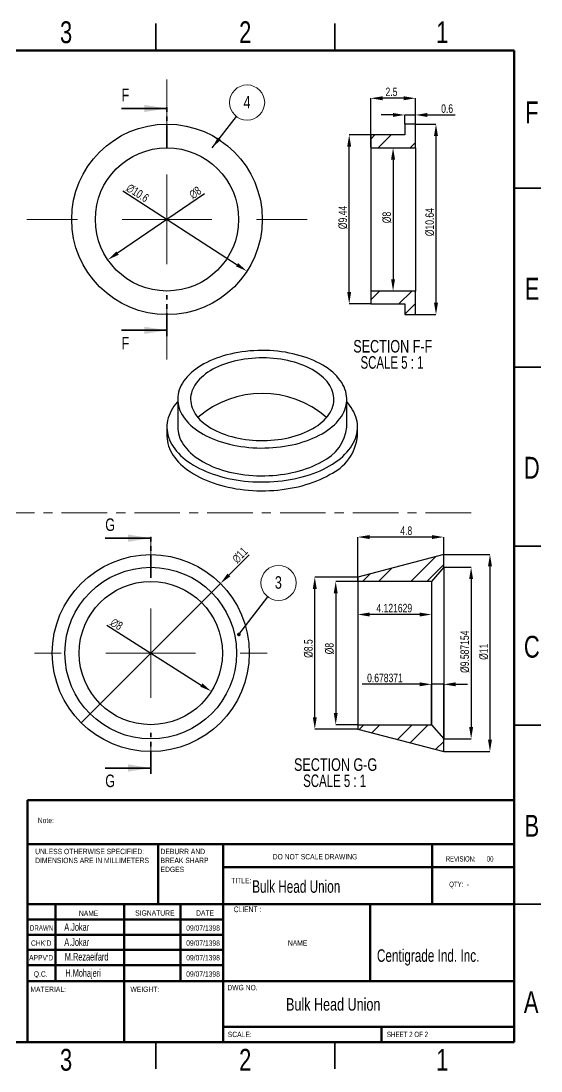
# Model space of a CAD drawing. Header units: millimetres. Extents: x 1113 to 2235, y 538 to 831.
# Drawn here: x 1382.7 to 1527.9, y 538 to 831.3 of the extents above; entities that cross this region are included whole.
import ezdxf

# ---------------------------------------------------------------- set-up
doc = ezdxf.new("R2010")
doc.units = ezdxf.units.MM
doc.linetypes.add('CENTERX2', pattern=[20.32, 12.7, -2.54, 2.54, -2.54])
doc.linetypes.add('PHANTOM', pattern=[12.7, 6.35, -1.27, 1.27, -1.27, 1.27, -1.27])
doc.styles.add('SLDTEXTSTYLE0', font='TXT', dxfattribs={"width": 0.75})
doc.styles.add('SLDTEXTSTYLE1', font='TXT', dxfattribs={"width": 0.686449})
doc.styles.add('SLDTEXTSTYLE2', font='TXT', dxfattribs={"width": 0.652778})
doc.styles.add('SLDTEXTSTYLE3', font='TXT', dxfattribs={"width": 0.6875})
doc.styles.add('SLDTEXTSTYLE4', font='TXT', dxfattribs={"width": 0.7})
doc.styles.add('SLDTEXTSTYLE5', font='TXT', dxfattribs={"width": 0.678571})
doc.styles.add('SLDTEXTSTYLE6', font='TXT', dxfattribs={"width": 0.681818})
doc.styles.get("Standard").update_dxf_attribs({"font": 'arial.ttf'})
doc.dimstyles.new('SLDDIMSTYLE1', dxfattribs={"dimtxt": 0.18, "dimasz": 1.016, "dimexe": 0, "dimexo": 0.0625, "dimgap": 0, "dimtad": 0, "dimtih": 1, "dimtoh": 1, "dimdec": 0, "dimrnd": 1e-09, "dimzin": 0, "dimdsep": 46, "dimtxsty": 'Standard', "dimblk1": 'DOT', "dimblk2": 'DOT', "dimsah": 1, "dimcen": 0.09, "dimadec": 0, "dimazin": 0, "dimtfac": 1.016, "dimtdec": 0, "dimtofl": 0, "dimtmove": 0, "dimatfit": 3, "dimldrblk": 'DOT', "dimfxl": 1, "dimfrac": 2, "dimtolj": 1, "dimtzin": 0, "dimarcsym": 0})
doc.dimstyles.new('SLDDIMSTYLE10', dxfattribs={"dimtxt": 2.38125, "dimasz": 3.302, "dimexe": 0, "dimexo": 0.0625, "dimgap": 0.595312, "dimtad": 1, "dimdec": 1, "dimlfac": 0.2, "dimrnd": 1e-09, "dimzin": 12, "dimdsep": 46, "dimtxsty": 'SLDTEXTSTYLE0', "dimblk1": 'NONE', "dimsah": 1, "dimcen": 0, "dimadec": 0, "dimazin": 3, "dimtfac": 1, "dimtdec": 1, "dimtmove": 0, "dimatfit": 3, "dimldrblk": 'NONE', "dimfxl": 1, "dimfrac": 2, "dimtolj": 1, "dimtzin": 12, "dimarcsym": 0})
doc.dimstyles.new('SLDDIMSTYLE2', dxfattribs={"dimtxt": 0.18, "dimasz": 3.302, "dimexe": 0, "dimexo": 0.0625, "dimgap": 0, "dimtad": 0, "dimtih": 1, "dimtoh": 1, "dimdec": 0, "dimrnd": 1e-09, "dimzin": 0, "dimdsep": 46, "dimtxsty": 'Standard', "dimsah": 1, "dimcen": 0.09, "dimadec": 0, "dimazin": 0, "dimtfac": 3.302, "dimtdec": 0, "dimtofl": 0, "dimtmove": 0, "dimatfit": 3, "dimfxl": 1, "dimfrac": 2, "dimtolj": 1, "dimtzin": 0, "dimarcsym": 0})
doc.dimstyles.new('SLDDIMSTYLE6', dxfattribs={"dimtxt": 2.38125, "dimasz": 3.302, "dimexe": 0, "dimexo": 0.0625, "dimgap": 0.595312, "dimtad": 1, "dimdec": 1, "dimlfac": 0.2, "dimrnd": 1e-09, "dimzin": 12, "dimdsep": 46, "dimtxsty": 'SLDTEXTSTYLE0', "dimsah": 1, "dimcen": 0, "dimadec": 0, "dimazin": 3, "dimtfac": 1, "dimtdec": 1, "dimtmove": 0, "dimatfit": 3, "dimfxl": 1, "dimfrac": 2, "dimtolj": 1, "dimtzin": 12, "dimarcsym": 0})
doc.dimstyles.new('SLDDIMSTYLE7', dxfattribs={"dimtxt": 2.38125, "dimasz": 3.302, "dimexe": 0, "dimexo": 0.0625, "dimgap": 0.595312, "dimtad": 1, "dimdec": 6, "dimlfac": 0.2, "dimrnd": 1e-09, "dimzin": 12, "dimdsep": 46, "dimtxsty": 'SLDTEXTSTYLE0', "dimsah": 1, "dimcen": 0.09, "dimadec": 0, "dimazin": 3, "dimtfac": 1, "dimtdec": 1, "dimtofl": 0, "dimtmove": 0, "dimatfit": 3, "dimfxl": 1, "dimfrac": 2, "dimtolj": 1, "dimtzin": 12, "dimarcsym": 0})
doc.dimstyles.new('SLDDIMSTYLE8', dxfattribs={"dimtxt": 2.38125, "dimasz": 3.302, "dimexe": 0, "dimexo": 0.0625, "dimgap": 0.595312, "dimtad": 1, "dimdec": 6, "dimlfac": 0.2, "dimrnd": 1e-09, "dimzin": 12, "dimdsep": 46, "dimtxsty": 'SLDTEXTSTYLE0', "dimsah": 1, "dimcen": 0.09, "dimadec": 0, "dimazin": 3, "dimtfac": 1, "dimtdec": 1, "dimtmove": 0, "dimatfit": 0, "dimfxl": 1, "dimfrac": 2, "dimtolj": 1, "dimtzin": 12, "dimarcsym": 0})
doc.dimstyles.new('SLDDIMSTYLE9', dxfattribs={"dimtxt": 2.38125, "dimasz": 3.302, "dimexe": 0, "dimexo": 0.0625, "dimgap": 0.595312, "dimtad": 1, "dimdec": 6, "dimlfac": 0.2, "dimrnd": 1e-09, "dimdsep": 46, "dimtxsty": 'SLDTEXTSTYLE0', "dimsah": 1, "dimcen": 0.09, "dimadec": 0, "dimazin": 2, "dimtfac": 1, "dimtdec": 1, "dimtmove": 0, "dimatfit": 0, "dimfxl": 1, "dimfrac": 2, "dimtolj": 1, "dimtzin": 12, "dimarcsym": 0})
pattern_1 = [(45, (1110.37, 536.097), (-6.7352, 6.7352), []), (45, (1114.861, 536.097), (-6.7352, 6.7352), [])]

# ---------------------------------------------------------------- blocks, each defined once
blk = doc.blocks.new('SW_NOTE_13')
at = {"color": 0, "linetype": 'Continuous', "lineweight": 0, "char_height": 1.5, "attachment_point": 1, "style": 'SLDTEXTSTYLE0'}
for s, insert in [('UNLESS OTHERWISE SPECIFIED:', (0, 1.93)), ('DIMENSIONS ARE IN MILLIMETERS', (0, -0.57))]:
    blk.add_mtext(s, dxfattribs=dict(at, insert=insert))
blk = doc.blocks.new('SW_NOTE_14')
at = {"color": 0, "linetype": 'Continuous', "lineweight": 0, "char_height": 1.5, "attachment_point": 1, "style": 'SLDTEXTSTYLE0'}
for s, insert in [('DEBURR AND', (0, 1.93)), ('BREAK SHARP', (0, -0.57)), ('EDGES', (0, -3.07))]:
    blk.add_mtext(s, dxfattribs=dict(at, insert=insert))
blk = doc.blocks.new('*D89')
at = {"color": 0, "linetype": 'Continuous', "lineweight": -2, "transparency": 16777216}
blk.add_line((1433.96, 783.05), (1409.69, 766.47), dxfattribs=at)
at = {"color": 0, "linetype": 'Continuous', "transparency": 16777216}
blk.add_solid([(1409.38, 766.92), (1410, 766.01), (1406.96, 764.61)], dxfattribs=at)
at = {"layer": 'Defpoints', "color": 0, "linetype": 'Continuous', "transparency": 16777216}
for p in [(1439.99, 787.17), (1406.96, 764.61)]:
    blk.add_point(p, dxfattribs=at)
at = {"color": 0, "linetype": 'Continuous', "lineweight": 18, "transparency": 16777216, "insert": (1429.33, 783.5), "char_height": 2.381, "attachment_point": 1, "rotation": 34.3419, "style": 'SLDTEXTSTYLE0'}
blk.add_mtext('\\A1;∅8', dxfattribs=at)
blk = doc.blocks.new('*D90')
at = {"color": 0, "linetype": 'Continuous', "lineweight": -2, "transparency": 16777216}
blk.add_line((1411.11, 783.9), (1443.03, 763.22), dxfattribs=at)
at = {"color": 0, "linetype": 'Continuous', "transparency": 16777216}
blk.add_solid([(1443.32, 763.68), (1442.73, 762.76), (1445.8, 761.42)], dxfattribs=at)
at = {"layer": 'Defpoints', "color": 0, "linetype": 'Continuous', "transparency": 16777216}
for p in [(1401.15, 790.35), (1445.8, 761.42)]:
    blk.add_point(p, dxfattribs=at)
at = {"color": 0, "linetype": 'Continuous', "lineweight": 18, "transparency": 16777216, "insert": (1413.23, 786.08), "char_height": 2.381, "attachment_point": 1, "rotation": 327.0557, "style": 'SLDTEXTSTYLE0'}
blk.add_mtext('\\A1;∅10.6', dxfattribs=at)
blk = doc.blocks.new('SW_NOTE_19')
at = {"color": 0, "linetype": 'Continuous', "lineweight": 0}
blk.add_circle((2.99, 3.88), 4.9, dxfattribs=at)
at = {"color": 0, "linetype": 'Continuous', "lineweight": 0, "insert": (2.96, 5.73), "char_height": 3.5, "attachment_point": 2, "style": 'SLDTEXTSTYLE0'}
blk.add_mtext('4', dxfattribs=at)
blk = doc.blocks.new('SW_CENTERMARKSYMBOL_2')
at = {"color": 0, "linetype": 'Continuous', "lineweight": 0}
for p, q in [((0, 25), (0, 39.1)), ((0, 0), (0, 12.5)), ((-25, 0), (-39.1, 0)), ((0, 0), (-12.5, 0)), ((0, 0), (0, -12.5)), ((0, 0), (12.5, 0)), ((25, 0), (39.1, 0)), ((0, -25), (0, -39.1))]:
    blk.add_line(p, q, dxfattribs=at)
blk = doc.blocks.new('*D91')
at = {"color": 0, "linetype": 'Continuous', "lineweight": -2, "transparency": 16777216}
for p, q in [((1480.4, 795.89), (1486.58, 795.89)), ((1486.58, 792.59), (1486.58, 759.19)), ((1480.4, 755.89), (1486.58, 755.89))]:
    blk.add_line(p, q, dxfattribs=at)
at = {"color": 0, "linetype": 'Continuous', "transparency": 16777216}
for points in [[(1486.03, 792.59), (1487.13, 792.59), (1486.58, 795.89)], [(1486.03, 759.19), (1487.13, 759.19), (1486.58, 755.89)]]:
    blk.add_solid(points, dxfattribs=at)
at = {"layer": 'Defpoints', "color": 0, "linetype": 'Continuous', "transparency": 16777216}
for p in [(1480.33, 795.89), (1480.33, 755.89), (1486.58, 755.89)]:
    blk.add_point(p, dxfattribs=at)
at = {"color": 0, "linetype": 'Continuous', "lineweight": 18, "transparency": 16777216, "insert": (1483.61, 776.42), "char_height": 2.381, "attachment_point": 2, "rotation": 90, "style": 'SLDTEXTSTYLE0'}
blk.add_mtext('\\A1;%%c8', dxfattribs=at)
blk = doc.blocks.new('*D92')
at = {"color": 0, "linetype": 'Continuous', "lineweight": -2, "transparency": 16777216}
for p, q in [((1480.27, 799.49), (1474.33, 799.49)), ((1474.33, 755.59), (1474.33, 796.19)), ((1480.27, 752.29), (1474.33, 752.29))]:
    blk.add_line(p, q, dxfattribs=at)
at = {"color": 0, "linetype": 'Continuous', "transparency": 16777216}
for points in [[(1473.78, 796.19), (1474.88, 796.19), (1474.33, 799.49)], [(1473.78, 755.59), (1474.88, 755.59), (1474.33, 752.29)]]:
    blk.add_solid(points, dxfattribs=at)
at = {"layer": 'Defpoints', "color": 0, "linetype": 'Continuous', "transparency": 16777216}
for p in [(1474.33, 799.49), (1480.33, 799.49), (1480.33, 752.29)]:
    blk.add_point(p, dxfattribs=at)
at = {"color": 0, "linetype": 'Continuous', "lineweight": 18, "transparency": 16777216, "insert": (1471.35, 776.42), "char_height": 2.3813, "attachment_point": 2, "rotation": 90, "style": 'SLDTEXTSTYLE0'}
blk.add_mtext('\\A1;%%c9.44', dxfattribs=at)
blk = doc.blocks.new('*D93')
at = {"color": 0, "linetype": 'Continuous', "lineweight": -2, "transparency": 16777216}
for p, q in [((1480.33, 795.95), (1480.33, 809.72)), ((1489.53, 809.72), (1483.64, 809.72)), ((1492.83, 795.95), (1492.83, 809.72))]:
    blk.add_line(p, q, dxfattribs=at)
at = {"color": 0, "linetype": 'Continuous', "transparency": 16777216}
for points in [[(1483.64, 810.27), (1483.64, 809.17), (1480.33, 809.72)], [(1489.53, 810.27), (1489.53, 809.17), (1492.83, 809.72)]]:
    blk.add_solid(points, dxfattribs=at)
at = {"layer": 'Defpoints', "color": 0, "linetype": 'Continuous', "transparency": 16777216}
for p in [(1480.33, 809.72), (1480.33, 795.89), (1492.83, 795.89)]:
    blk.add_point(p, dxfattribs=at)
at = {"color": 0, "linetype": 'Continuous', "lineweight": 18, "transparency": 16777216, "insert": (1486.13, 812.7), "char_height": 2.381, "attachment_point": 2, "style": 'SLDTEXTSTYLE0'}
blk.add_mtext('\\A1;2.5', dxfattribs=at)
blk = doc.blocks.new('*D94')
at = {"color": 0, "linetype": 'Continuous', "lineweight": -2, "transparency": 16777216}
for p, q in [((1486.53, 805.06), (1483.23, 805.06)), ((1489.83, 802.55), (1489.83, 805.06)), ((1489.83, 805.06), (1492.83, 805.06)), ((1492.83, 802.55), (1492.83, 805.06)), ((1496.14, 805.06), (1503.9, 805.06))]:
    blk.add_line(p, q, dxfattribs=at)
at = {"color": 0, "linetype": 'Continuous', "transparency": 16777216}
for points in [[(1486.53, 805.61), (1486.53, 804.51), (1489.83, 805.06)], [(1496.14, 805.61), (1496.14, 804.51), (1492.83, 805.06)]]:
    blk.add_solid(points, dxfattribs=at)
at = {"layer": 'Defpoints', "color": 0, "linetype": 'Continuous', "transparency": 16777216}
for p in [(1489.83, 805.06), (1489.83, 802.49), (1492.83, 802.49)]:
    blk.add_point(p, dxfattribs=at)
at = {"color": 0, "linetype": 'Continuous', "lineweight": 18, "transparency": 16777216, "insert": (1501.67, 808.03), "char_height": 2.381, "attachment_point": 2, "style": 'SLDTEXTSTYLE0'}
blk.add_mtext('\\A1;0.6', dxfattribs=at)
blk = doc.blocks.new('*D95')
at = {"color": 0, "linetype": 'Continuous', "lineweight": -2, "transparency": 16777216}
for p, q in [((1492.9, 802.49), (1498.56, 802.49)), ((1498.56, 799.19), (1498.56, 752.59)), ((1492.9, 749.29), (1498.56, 749.29))]:
    blk.add_line(p, q, dxfattribs=at)
at = {"color": 0, "linetype": 'Continuous', "transparency": 16777216}
for points in [[(1498.01, 799.19), (1499.11, 799.19), (1498.56, 802.49)], [(1498.01, 752.59), (1499.11, 752.59), (1498.56, 749.29)]]:
    blk.add_solid(points, dxfattribs=at)
at = {"layer": 'Defpoints', "color": 0, "linetype": 'Continuous', "transparency": 16777216}
for p in [(1492.83, 802.49), (1492.83, 749.29), (1498.56, 749.29)]:
    blk.add_point(p, dxfattribs=at)
at = {"color": 0, "linetype": 'Continuous', "lineweight": 18, "transparency": 16777216, "insert": (1495.58, 775.12), "char_height": 2.3813, "attachment_point": 2, "rotation": 90, "style": 'SLDTEXTSTYLE0'}
blk.add_mtext('\\A1;%%c10.64', dxfattribs=at)
blk = doc.blocks.new('SW_NOTE_20')
at = {"color": 0, "linetype": 'Continuous', "lineweight": 0, "char_height": 3.5, "attachment_point": 2}
for s, insert, style in [('SECTION F-F', (13.18, 4.51), 'SLDTEXTSTYLE0'), ('SCALE 5 : 1', (12.96, -0.01), 'SLDTEXTSTYLE6')]:
    blk.add_mtext(s, dxfattribs=dict(at, insert=insert, style=style))
blk = doc.blocks.new('*D96')
at = {"color": 0, "linetype": 'Continuous', "lineweight": -2, "transparency": 16777216}
for p, q in [((1446.43, 682.24), (1440.73, 676.53)), ((1399.5, 635.31), (1438.39, 674.2))]:
    blk.add_line(p, q, dxfattribs=at)
at = {"color": 0, "linetype": 'Continuous', "transparency": 16777216}
blk.add_solid([(1440.34, 676.92), (1441.12, 676.14), (1438.39, 674.2)], dxfattribs=at)
at = {"layer": 'Defpoints', "color": 0, "linetype": 'Continuous', "transparency": 16777216}
for p in [(1438.39, 674.2), (1399.5, 635.31)]:
    blk.add_point(p, dxfattribs=at)
at = {"color": 0, "linetype": 'Continuous', "lineweight": 18, "transparency": 16777216, "insert": (1441.38, 681.39), "char_height": 2.381, "attachment_point": 1, "rotation": 45, "style": 'SLDTEXTSTYLE0'}
blk.add_mtext('\\A1;∅11', dxfattribs=at)
blk = doc.blocks.new('_NONE')
blk = doc.blocks.new('*D97')
at = {"color": 0, "linetype": 'Continuous', "lineweight": -2, "transparency": 16777216}
blk.add_line((1406.64, 662.53), (1433.06, 645.83), dxfattribs=at)
at = {"color": 0, "linetype": 'Continuous', "transparency": 16777216}
blk.add_solid([(1433.36, 646.3), (1432.77, 645.37), (1435.85, 644.07)], dxfattribs=at)
at = {"layer": 'Defpoints', "color": 0, "linetype": 'Continuous', "transparency": 16777216}
for p in [(1402.04, 665.44), (1435.85, 644.07)]:
    blk.add_point(p, dxfattribs=at)
at = {"color": 0, "linetype": 'Continuous', "lineweight": 18, "transparency": 16777216, "insert": (1408.73, 664.73), "char_height": 2.381, "attachment_point": 1, "rotation": 327.7147, "style": 'SLDTEXTSTYLE0'}
blk.add_mtext('\\A1;∅8', dxfattribs=at)
blk = doc.blocks.new('SW_NOTE_21')
at = {"color": 0, "linetype": 'Continuous', "lineweight": 0}
blk.add_circle((2.98, 3.88), 4.9, dxfattribs=at)
at = {"color": 0, "linetype": 'Continuous', "lineweight": 0, "insert": (2.95, 5.74), "char_height": 3.5, "attachment_point": 2, "style": 'SLDTEXTSTYLE0'}
blk.add_mtext('3', dxfattribs=at)
blk = doc.blocks.new('_DOT')
at = {"color": 0, "linetype": 'ByBlock', "lineweight": -2}
blk.add_line((-0.5, 0), (-1, 0), dxfattribs=at)
at = {"color": 0, "linetype": 'ByBlock', "const_width": 0.5}
blk.add_lwpolyline([(-0.25, 0, 1), (0.25, 0, 1)], format="xyb", close=True, dxfattribs=at)
blk = doc.blocks.new('SW_CENTERMARKSYMBOL_3')
at = {"color": 0, "linetype": 'Continuous', "lineweight": 0}
for p, q in [((0, 25), (0, 32.5)), ((0, 0), (0, 12.5)), ((-25, 0), (-32.5, 0)), ((0, 0), (-12.5, 0)), ((0, 0), (0, -12.5)), ((0, 0), (12.5, 0)), ((25, 0), (32.5, 0)), ((0, -25), (0, -32.5))]:
    blk.add_line(p, q, dxfattribs=at)
blk = doc.blocks.new('*D98')
at = {"color": 0, "linetype": 'Continuous', "lineweight": -2, "transparency": 16777216}
for p, q in [((1476.71, 674.82), (1476.71, 687.16)), ((1497.41, 687.16), (1480.01, 687.16)), ((1500.71, 678.78), (1500.71, 687.16))]:
    blk.add_line(p, q, dxfattribs=at)
at = {"color": 0, "linetype": 'Continuous', "transparency": 16777216}
for points in [[(1480.01, 687.71), (1480.01, 686.61), (1476.71, 687.16)], [(1497.41, 687.71), (1497.41, 686.61), (1500.71, 687.16)]]:
    blk.add_solid(points, dxfattribs=at)
at = {"layer": 'Defpoints', "color": 0, "linetype": 'Continuous', "transparency": 16777216}
for p in [(1476.71, 687.16), (1500.71, 678.72), (1476.71, 674.75)]:
    blk.add_point(p, dxfattribs=at)
at = {"color": 0, "linetype": 'Continuous', "lineweight": 18, "transparency": 16777216, "insert": (1490.26, 690.13), "char_height": 2.381, "attachment_point": 2, "style": 'SLDTEXTSTYLE0'}
blk.add_mtext('\\A1;4.8', dxfattribs=at)
blk = doc.blocks.new('*D99')
at = {"color": 0, "linetype": 'Continuous', "lineweight": -2, "transparency": 16777216}
for p, q in [((1476.71, 674.69), (1476.71, 665.53)), ((1497.32, 674.69), (1497.32, 665.53)), ((1494.02, 665.53), (1480.01, 665.53))]:
    blk.add_line(p, q, dxfattribs=at)
at = {"color": 0, "linetype": 'Continuous', "transparency": 16777216}
for points in [[(1480.01, 666.08), (1480.01, 664.98), (1476.71, 665.53)], [(1494.02, 666.08), (1494.02, 664.98), (1497.32, 665.53)]]:
    blk.add_solid(points, dxfattribs=at)
at = {"layer": 'Defpoints', "color": 0, "linetype": 'Continuous', "transparency": 16777216}
for p in [(1476.71, 674.75), (1497.32, 674.75), (1476.71, 665.53)]:
    blk.add_point(p, dxfattribs=at)
at = {"color": 0, "linetype": 'Continuous', "lineweight": 18, "transparency": 16777216, "insert": (1486.92, 668.51), "char_height": 2.3813, "attachment_point": 2, "style": 'SLDTEXTSTYLE0'}
blk.add_mtext('\\A1;4.121629', dxfattribs=at)
blk = doc.blocks.new('*D100')
at = {"color": 0, "linetype": 'Continuous', "lineweight": -2, "transparency": 16777216}
for p, q in [((1476.65, 674.75), (1470.57, 674.75)), ((1470.57, 671.45), (1470.57, 638.06)), ((1476.65, 634.75), (1470.57, 634.75))]:
    blk.add_line(p, q, dxfattribs=at)
at = {"color": 0, "linetype": 'Continuous', "transparency": 16777216}
for points in [[(1470.02, 671.45), (1471.12, 671.45), (1470.57, 674.75)], [(1470.02, 638.06), (1471.12, 638.06), (1470.57, 634.75)]]:
    blk.add_solid(points, dxfattribs=at)
at = {"layer": 'Defpoints', "color": 0, "linetype": 'Continuous', "transparency": 16777216}
for p in [(1476.71, 674.75), (1470.57, 634.75), (1476.71, 634.75)]:
    blk.add_point(p, dxfattribs=at)
at = {"color": 0, "linetype": 'Continuous', "lineweight": 18, "transparency": 16777216, "insert": (1467.6, 656.01), "char_height": 2.381, "attachment_point": 2, "rotation": 90, "style": 'SLDTEXTSTYLE0'}
blk.add_mtext('\\A1;%%c8', dxfattribs=at)
blk = doc.blocks.new('*D101')
at = {"color": 0, "linetype": 'Continuous', "lineweight": -2, "transparency": 16777216}
for p, q in [((1476.65, 676), (1464.73, 676)), ((1464.73, 636.81), (1464.73, 672.7)), ((1476.65, 633.5), (1464.73, 633.5))]:
    blk.add_line(p, q, dxfattribs=at)
at = {"color": 0, "linetype": 'Continuous', "transparency": 16777216}
for points in [[(1464.18, 672.7), (1465.28, 672.7), (1464.73, 676)], [(1464.18, 636.81), (1465.28, 636.81), (1464.73, 633.5)]]:
    blk.add_solid(points, dxfattribs=at)
at = {"layer": 'Defpoints', "color": 0, "linetype": 'Continuous', "transparency": 16777216}
for p in [(1464.73, 676), (1476.71, 676), (1476.71, 633.5)]:
    blk.add_point(p, dxfattribs=at)
at = {"color": 0, "linetype": 'Continuous', "lineweight": 18, "transparency": 16777216, "insert": (1461.75, 656.01), "char_height": 2.381, "attachment_point": 2, "rotation": 90, "style": 'SLDTEXTSTYLE0'}
blk.add_mtext('\\A1;%%c8.5', dxfattribs=at)
blk = doc.blocks.new('*D102')
at = {"color": 0, "linetype": 'Continuous', "lineweight": -2, "transparency": 16777216}
for p, q in [((1500.77, 682.25), (1513.63, 682.25)), ((1513.63, 678.95), (1513.63, 630.56)), ((1500.77, 627.25), (1513.63, 627.25))]:
    blk.add_line(p, q, dxfattribs=at)
at = {"color": 0, "linetype": 'Continuous', "transparency": 16777216}
for points in [[(1513.08, 678.95), (1514.18, 678.95), (1513.63, 682.25)], [(1513.08, 630.56), (1514.18, 630.56), (1513.63, 627.25)]]:
    blk.add_solid(points, dxfattribs=at)
at = {"layer": 'Defpoints', "color": 0, "linetype": 'Continuous', "transparency": 16777216}
for p in [(1500.71, 682.25), (1500.71, 627.25), (1513.63, 627.25)]:
    blk.add_point(p, dxfattribs=at)
at = {"color": 0, "linetype": 'Continuous', "lineweight": 18, "transparency": 16777216, "insert": (1510.65, 655.13), "char_height": 2.381, "attachment_point": 2, "rotation": 90, "style": 'SLDTEXTSTYLE0'}
blk.add_mtext('\\A1;%%c11', dxfattribs=at)
blk = doc.blocks.new('*D103')
at = {"color": 0, "linetype": 'Continuous', "lineweight": -2, "transparency": 16777216}
for p, q in [((1500.77, 678.72), (1508.37, 678.72)), ((1508.37, 675.42), (1508.37, 634.09)), ((1500.77, 630.79), (1508.37, 630.79))]:
    blk.add_line(p, q, dxfattribs=at)
at = {"color": 0, "linetype": 'Continuous', "transparency": 16777216}
for points in [[(1507.82, 675.42), (1508.92, 675.42), (1508.37, 678.72)], [(1507.82, 634.09), (1508.92, 634.09), (1508.37, 630.79)]]:
    blk.add_solid(points, dxfattribs=at)
at = {"layer": 'Defpoints', "color": 0, "linetype": 'Continuous', "transparency": 16777216}
for p in [(1500.71, 678.72), (1500.71, 630.79), (1508.37, 630.79)]:
    blk.add_point(p, dxfattribs=at)
at = {"color": 0, "linetype": 'Continuous', "lineweight": 18, "transparency": 16777216, "insert": (1505.39, 655.13), "char_height": 2.3813, "attachment_point": 2, "rotation": 90, "style": 'SLDTEXTSTYLE0'}
blk.add_mtext('\\A1;%%c9.587154', dxfattribs=at)
blk = doc.blocks.new('*D104')
at = {"color": 0, "linetype": 'Continuous', "lineweight": -2, "transparency": 16777216}
for p, q in [((1494.02, 646.03), (1477.92, 646.03)), ((1497.32, 634.82), (1497.32, 646.03)), ((1500.71, 646.03), (1497.32, 646.03)), ((1500.71, 630.85), (1500.71, 646.03)), ((1504.01, 646.03), (1507.32, 646.03))]:
    blk.add_line(p, q, dxfattribs=at)
at = {"color": 0, "linetype": 'Continuous', "transparency": 16777216}
for points in [[(1494.02, 646.58), (1494.02, 645.48), (1497.32, 646.03)], [(1504.01, 646.58), (1504.01, 645.48), (1500.71, 646.03)]]:
    blk.add_solid(points, dxfattribs=at)
at = {"layer": 'Defpoints', "color": 0, "linetype": 'Continuous', "transparency": 16777216}
for p in [(1497.32, 646.03), (1497.32, 634.75), (1500.71, 630.79)]:
    blk.add_point(p, dxfattribs=at)
at = {"color": 0, "linetype": 'Continuous', "lineweight": 18, "transparency": 16777216, "insert": (1484.32, 649.01), "char_height": 2.3813, "attachment_point": 2, "style": 'SLDTEXTSTYLE0'}
blk.add_mtext('\\A1;0.678371', dxfattribs=at)
blk = doc.blocks.new('SW_NOTE_22')
at = {"color": 0, "linetype": 'Continuous', "lineweight": 0, "char_height": 3.5, "attachment_point": 2}
for s, insert, style in [('SECTION G-G', (15.04, 4.51), 'SLDTEXTSTYLE0'), ('SCALE 5 : 1', (14.77, -0.01), 'SLDTEXTSTYLE6')]:
    blk.add_mtext(s, dxfattribs=dict(at, insert=insert, style=style))

msp = doc.modelspace()

# ---------------------------------------------------------------- hatches: boundary and pattern name
at = {"linetype": 'Continuous', "lineweight": 18}
h = msp.add_hatch(dxfattribs=at)
h.set_pattern_fill('ANSI32', style=0)
h.set_pattern_definition(pattern_1)
h.paths.add_polyline_path([(1480.3336833, 799.4878802), (1480.3336833, 795.8878802), (1492.8336833, 795.8878802), (1492.8336833, 802.4878802), (1489.8336833, 802.4878802), (1489.8336833, 799.4878802)], flags=0)
h = msp.add_hatch(dxfattribs=at)
h.set_pattern_fill('ANSI32', style=0)
h.set_pattern_definition(pattern_1)
h.paths.add_polyline_path([(1492.8336833, 749.2878802), (1492.8336833, 755.8878802), (1480.3336833, 755.8878802), (1480.3336833, 752.2878802), (1489.8336833, 752.2878802), (1489.8336833, 749.2878802)], flags=0)
h = msp.add_hatch(dxfattribs=at)
h.set_pattern_fill('ANSI32', style=0)
h.set_pattern_definition(pattern_1)
h.paths.add_polyline_path([(1500.711851, 682.2533386), (1476.711851, 676.0033386), (1476.711851, 674.7533386), (1497.3199962, 674.7533386), (1500.711851, 678.7212224)], flags=0)
h = msp.add_hatch(dxfattribs=at)
h.set_pattern_fill('ANSI32', style=0)
h.set_pattern_definition(pattern_1)
h.paths.add_polyline_path([(1497.3199962, 634.7533386), (1476.711851, 634.7533386), (1476.711851, 633.5033386), (1500.711851, 627.2533386), (1500.711851, 630.7854547)], flags=0)

# ---------------------------------------------------------------- linework, layer by layer
at = {"color": 7, "linetype": 'Continuous', "lineweight": 35}
for p, q in [((1420.3704686, 823.0966835), (1420.3704686, 830.5966835)), ((1470.3704686, 823.0966835), (1470.3704686, 830.5966835)), ((1410.7738777, 806.8718802), (1423.4738777, 806.8718802)), ((1520.3704686, 784.5966835), (1527.8704686, 784.5966835)), ((1410.7738777, 744.9038802), (1423.4738777, 744.9038802)), ((1520.3704686, 734.5966835), (1527.8704686, 734.5966835)), ((1406.2455828, 686.8533386), (1418.9455828, 686.8533386)), ((1527.8704686, 684.5966835), (1520.3704686, 684.5966835)), ((1520.3704686, 684.5966835), (1527.8704686, 684.5966835)), ((1520.3704686, 634.5966835), (1527.8704686, 634.5966835)), ((1406.2455828, 622.6533386), (1418.9455828, 622.6533386)), ((1520.3704686, 584.5966835), (1527.8704686, 584.5966835)), ((1420.3704686, 546.0966835), (1420.3704686, 538.5966835)), ((1470.3704686, 546.0966835), (1470.3704686, 538.5966835))]:
    msp.add_line(p, q, dxfattribs=at)
at = {"color": 7, "linetype": 'Continuous', "lineweight": 70}
for p, q in [((1120.3704686, 823.0966835), (1520.3704686, 823.0966835)), ((1520.3704686, 823.0966835), (1520.3704686, 546.0966835)), ((1520.3704686, 546.0966835), (1120.3704686, 546.0966835))]:
    msp.add_line(p, q, dxfattribs=at)
at = {"color": 7, "linetype": 'PHANTOM', "lineweight": 35}
for p, q in [((1423.4738777, 795.7593802), (1423.4738777, 808.4593802)), ((1423.4738777, 743.3163802), (1423.4738777, 756.0227302)), ((1418.9455828, 675.7408386), (1418.9455828, 688.4408386)), ((1418.9455828, 621.0658386), (1418.9455828, 633.7721886))]:
    msp.add_line(p, q, dxfattribs=at)
at = {"color": 7, "linetype": 'Continuous', "lineweight": 25}
for p, q in [((1489.8336832, 802.4878784), (1489.8336832, 799.4878789)), ((1492.8336833, 802.4878784), (1489.8336832, 802.4878784)), ((1492.8336833, 795.8878794), (1492.8336833, 802.4878784)), ((1489.8336832, 799.4878789), (1480.3336836, 799.4878789)), ((1480.3336836, 799.4878789), (1480.3336836, 795.8878794)), ((1480.3336836, 795.8878794), (1480.3336836, 755.8878803)), ((1480.3336836, 795.8878794), (1492.8336833, 795.8878794)), ((1492.8336833, 795.8878794), (1492.8336833, 755.8878803)), ((1492.8336833, 755.8878803), (1480.3336836, 755.8878803)), ((1480.3336836, 755.8878803), (1480.3336836, 752.2878802)), ((1492.8336833, 749.2878802), (1492.8336833, 755.8878803)), ((1480.3336836, 752.2878802), (1489.8336832, 752.2878802)), ((1489.8336832, 752.2878802), (1489.8336832, 749.2878802)), ((1489.8336832, 749.2878802), (1492.8336833, 749.2878802)), ((1426.4587718, 725.6565167), (1426.4587718, 717.8993793)), ((1473.6587715, 717.8993789), (1473.6587715, 725.6565162)), ((1423.4587715, 717.8993789), (1423.4587715, 715.4497563)), ((1476.6587735, 715.4497558), (1476.6587735, 717.8993784)), ((1500.7118508, 682.2533384), (1476.7118508, 676.0033397)), ((1500.7118508, 678.721223), (1500.7118508, 682.2533384)), ((1500.7118508, 678.721223), (1497.3199961, 674.7533395)), ((1500.7118508, 678.721223), (1500.7118508, 630.7854541)), ((1476.7118508, 676.0033397), (1476.7118508, 674.7533395)), ((1497.3199961, 674.7533395), (1476.7118508, 674.7533395)), ((1476.7118508, 674.7533395), (1476.7118508, 634.7533376)), ((1497.3199961, 674.7533395), (1497.3199961, 634.7533376)), ((1476.7118508, 634.7533376), (1497.3199961, 634.7533376)), ((1476.7118508, 634.7533376), (1476.7118508, 633.5033374)), ((1476.7118508, 633.5033374), (1500.7118508, 627.2533387)), ((1497.3199961, 634.7533376), (1500.7118508, 630.7854541)), ((1500.7118508, 627.2533387), (1500.7118508, 630.7854541))]:
    msp.add_line(p, q, dxfattribs=at)
at = {"color": 7, "linetype": 'CENTERX2', "lineweight": 18}
msp.add_line((1373.7527349, 693.9545908), (1508.6277139, 693.9545908), dxfattribs=at)
at = {"color": 7, "linetype": 'Continuous', "lineweight": 50}
for p, q in [((1384.5704686, 613.6936889), (1520.3704686, 613.6936889)), ((1384.5704686, 613.6936889), (1384.5704686, 601.3466835)), ((1384.5704686, 601.3466835), (1520.3704686, 601.3466835)), ((1384.5704686, 601.3466835), (1384.5704686, 546.3466835)), ((1420.9704686, 601.3466835), (1420.9704686, 584.5966835)), ((1439.1704686, 601.3466835), (1439.1704686, 546.0966835)), ((1497.460495, 584.5966835), (1497.460495, 601.3466835)), ((1520.3704686, 594.9716835), (1439.1704686, 594.9716835)), ((1520.3704686, 584.5966835), (1384.5704686, 584.5966835)), ((1392.3704686, 584.5966835), (1392.3704686, 563.0966835)), ((1411.5614211, 584.5966835), (1411.5614211, 546.3466835)), ((1427.2765448, 584.5966835), (1427.2765448, 563.0966835)), ((1439.1704686, 546.3466835), (1439.1704686, 584.5966835)), ((1480.1564088, 563.0966835), (1480.1564088, 584.5966835)), ((1439.1704686, 580.3466835), (1384.5704686, 580.3466835)), ((1439.1704686, 576.0966835), (1384.5704686, 576.0966835)), ((1439.1704686, 571.8466835), (1384.5704686, 571.8466835)), ((1439.1704686, 567.5966835), (1384.5704686, 567.5966835)), ((1394.9704686, 563.0966835), (1384.5704686, 563.0966835)), ((1394.9704686, 563.0966835), (1520.3704686, 563.0966835)), ((1439.1704686, 550.3466835), (1520.3704686, 550.3466835)), ((1483.3704686, 546.0966835), (1483.3704686, 550.3466835))]:
    msp.add_line(p, q, dxfattribs=at)
at = {"color": 7, "linetype": 'Continuous', "lineweight": 25, "flags": 128}
for points in [[(1466.7464908, 716.0229013), (1467.5159417, 716.4885906), (1468.2464362, 716.9747387), (1468.9363482, 717.4802585), (1469.5841385, 718.0040219), (1470.1883584, 718.5448619), (1470.7476607, 719.1015712), (1471.2607998, 719.6729061), (1471.7266258, 720.2575944), (1472.1441047, 720.8543284), (1472.5123023, 721.461778), (1472.8303982, 722.0785876), (1473.0976817, 722.7033812), (1473.313555, 723.3347646), (1473.4775359, 723.9713301), (1473.5892646, 724.6116537), (1473.648485, 725.25431), (1473.655068, 725.8978636), (1473.6089987, 726.5408783), (1473.51038, 727.1819194), (1473.3594317, 727.819557), (1473.1564881, 728.4523684), (1472.9020083, 729.0789403), (1472.596554, 729.6978765), (1472.2408083, 730.307794), (1471.835568, 730.9073339), (1471.3817337, 731.4951551), (1470.8803195, 732.0699498), (1470.3324451, 732.6304329), (1469.7393319, 733.1753557), (1469.1023037, 733.7034998), (1468.4227812, 734.2136875), (1467.7022825, 734.7047821), (1466.9424143, 735.1756849), (1466.1448708, 735.6253477), (1465.3114334, 736.0527667), (1464.4439615, 736.4569864), (1463.5443905, 736.8371061), (1462.614729, 737.1922782), (1461.6570489, 737.5217095), (1460.6734896, 737.8246647), (1459.6662433, 738.1004678), (1458.6375598, 738.3485043), (1457.5897331, 738.5682196), (1456.5251037, 738.7591237), (1455.4460432, 738.9207903), (1454.3549625, 739.0528598), (1453.2542951, 739.1550366), (1452.1464977, 739.2270932), (1451.0340411, 739.2688684), (1449.9194084, 739.2802688), (1448.8050871, 739.2612697), (1447.6935632, 739.211913), (1446.5873166, 739.1323085), (1445.4888165, 739.0226344), (1444.4005141, 738.8831359), (1443.3248364, 738.7141227), (1442.264186, 738.5159736), (1441.2209275, 738.2891296), (1440.1973903, 738.0340976), (1439.1958571, 737.7514461), (1438.2185636, 737.4418062), (1437.2676904, 737.1058687), (1436.3453589, 736.7443832), (1435.4536273, 736.3581564), (1434.5944856, 735.94805), (1433.7698509, 735.5149792), (1432.981563, 735.0599103), (1432.231381, 734.5838588), (1431.520979, 734.0878868), (1430.851942, 733.5731011), (1430.2257629, 733.0406505), (1429.6438391, 732.4917231), (1429.107469, 731.9275435), (1428.6178491, 731.3493707), (1428.1760729, 730.7584953), (1427.7831249, 730.156235), (1427.4398835, 729.5439345), (1427.1471123, 728.922959), (1426.9054675, 728.2946955), (1426.7154859, 727.6605448), (1426.577592, 727.0219223), (1426.4920944, 726.3802532), (1426.4591834, 725.7369692), (1426.4789315, 725.0935054), (1426.5512961, 724.4512979), (1426.6761154, 723.8117801), (1426.8531099, 723.1763783), (1427.0818858, 722.5465108), (1427.3619311, 721.9235824), (1427.6926225, 721.308985), (1428.0732217, 720.7040875), (1428.50288, 720.1102411), (1428.9806368, 719.5287702), (1429.5054276, 718.9609735), (1430.0760811, 718.4081166), (1430.6913238, 717.8714344), (1431.3497819, 717.3521231), (1432.0499868, 716.8513423), (1432.7903785, 716.3702091), (1433.5693016, 715.909797), (1434.3850177, 715.4711345), (1435.2357106, 715.0551994), (1436.1194774, 714.6629194), (1437.0343488, 714.2951709), (1437.9782851, 713.9527739), (1438.9491756, 713.6364927), (1439.944857, 713.3470325), (1440.9631035, 713.0850396), (1442.0016496, 712.8510993), (1443.0581723, 712.6457317), (1444.1303173, 712.4693966), (1445.2156892, 712.3224886), (1446.3118695, 712.2053317), (1447.41641, 712.1181911), (1448.5268461, 712.0612598), (1449.6407009, 712.0346645), (1450.7554891, 712.0384648), (1451.8687232, 712.0726521), (1452.9779163, 712.1371516), (1454.0805997, 712.2318158), (1455.1743063, 712.3564368), (1456.2565979, 712.5107363), (1457.3250592, 712.6943691), (1458.3773067, 712.9069251), (1459.4109923, 713.1479305), (1460.4238119, 713.4168462), (1461.4135002, 713.7130751), (1462.3778534, 714.0359534), (1463.3147174, 714.3847621), (1464.2220005, 714.7587235), (1465.0976813, 715.1570012), (1465.9398057, 715.5787067), (1466.7464908, 716.0229013)], [(1464.2009067, 717.4924357), (1464.9045667, 717.9199471), (1465.569494, 718.3676433), (1466.1939544, 718.834356), (1466.7763224, 719.3188655), (1467.3150731, 719.8199113), (1467.8088058, 720.3361828), (1468.2562304, 720.8663349), (1468.6561805, 721.4089831), (1469.007614, 721.9627123), (1469.3096069, 722.5260805), (1469.5613825, 723.0976128), (1469.7622731, 723.6758233), (1469.9117635, 724.2591998), (1470.009457, 724.8462226), (1470.0551023, 725.4353592), (1470.0485794, 726.0250727), (1469.9899056, 726.6138238), (1469.8792323, 727.2000787), (1469.7168508, 727.7823061), (1469.5031852, 728.3589869), (1469.2387903, 728.9286184), (1468.9243559, 729.4897131), (1468.5607043, 730.0408071), (1468.1487831, 730.5804626), (1467.6896656, 731.1072732), (1467.1845529, 731.6198622), (1466.6347605, 732.1168941), (1466.041723, 732.5970721), (1465.4069882, 733.0591417), (1464.7322122, 733.5018996), (1464.0191534, 733.9241902), (1463.2696754, 734.3249108), (1462.4857308, 734.7030162), (1461.6693653, 735.057521), (1460.8227084, 735.3874993), (1459.9479711, 735.6920907), (1459.0474329, 735.9705004), (1458.1234448, 736.2220021), (1457.1784178, 736.4459396), (1456.2148157, 736.6417289), (1455.2351525, 736.8088586), (1454.2419851, 736.9468934), (1453.2379047, 737.0554732), (1452.2255304, 737.134314), (1451.2075025, 737.1832107), (1450.1864778, 737.2020352), (1449.1651202, 737.1907392), (1448.1460942, 737.1493516), (1447.1320575, 737.0779804), (1446.125657, 736.9768123), (1445.129517, 736.8461104), (1444.1462374, 736.6862164), (1443.1783826, 736.4975469), (1442.228478, 736.2805947), (1441.2990015, 736.0359252), (1440.3923788, 735.7641773), (1439.5109742, 735.4660594), (1438.6570877, 735.1423497), (1437.8329468, 734.7938924), (1437.0407018, 734.4215968), (1436.2824194, 734.0264342), (1435.5600779, 733.6094353), (1434.875562, 733.1716882), (1434.2306573, 732.7143349), (1433.6270461, 732.2385685), (1433.0663037, 731.7456304), (1432.5498924, 731.2368063), (1432.0791603, 730.7134241), (1431.6553344, 730.1768488), (1431.2795214, 729.6284805), (1430.9527008, 729.0697498), (1430.6757262, 728.5021146), (1430.4493194, 727.9270552), (1430.2740721, 727.3460726), (1430.1504402, 726.7606817), (1430.078747, 726.1724105), (1430.0591795, 725.5827933), (1430.0917882, 724.9933683), (1430.176489, 724.4056733), (1430.31306, 723.821242), (1430.501146, 723.2415988), (1430.7402553, 722.6682554), (1431.0297638, 722.1027079), (1431.3689176, 721.5464323), (1431.7568307, 721.0008798), (1432.1924917, 720.4674728), (1432.6747636, 719.9476031), (1433.2023886, 719.4426281), (1433.7739896, 718.9538634), (1434.3880766, 718.4825856), (1435.0430452, 718.0300241), (1435.737189, 717.5973597), (1436.4686969, 717.1857196), (1437.2356593, 716.7961797), (1438.036074, 716.4297551), (1438.8678569, 716.0874018), (1439.7288347, 715.7700134), (1440.6167609, 715.478418), (1441.5293225, 715.2133752), (1442.4641347, 714.9755781), (1443.4187608, 714.7656465), (1444.3907108, 714.5841274), (1445.3774483, 714.4314954), (1446.376397, 714.3081489), (1447.3849538, 714.2144081), (1448.400487, 714.1505178), (1449.4203444, 714.1166461), (1450.4418688, 714.1128805), (1451.4623938, 714.139231), (1452.4792573, 714.1956282), (1453.4898046, 714.2819272), (1454.491403, 714.3978989), (1455.4814333, 714.5432458), (1456.4573214, 714.7175826), (1457.4165125, 714.9204609), (1458.3565086, 715.1513472), (1459.2748584, 715.4096399), (1460.1691639, 715.6946657), (1461.0370947, 716.0056798), (1461.8763806, 716.3418737), (1462.6848384, 716.702367), (1463.4603551, 717.0862214), (1464.2009067, 717.4924357)], [(1426.4587716, 724.9838072), (1426.4116641, 724.9312626), (1425.8960073, 724.3205424), (1425.4276507, 723.6972527), (1425.0075101, 723.0626131), (1424.6364088, 722.4178663), (1424.3150728, 721.7642743), (1424.0441311, 721.1031165), (1423.8241142, 720.4356872), (1423.6554532, 719.7632932), (1423.5384781, 719.0872505), (1423.4734173, 718.4088824), (1423.4603987, 717.7295168), (1423.4994488, 717.0504844), (1423.5904878, 716.3731122), (1423.7333422, 715.6987295), (1423.9277281, 715.0286539), (1424.1732664, 714.3641972), (1424.4694785, 713.7066622), (1424.8157815, 713.0573338), (1425.2115001, 712.4174841), (1425.6558571, 711.7883655), (1426.1479849, 711.1712091), (1426.686918, 710.567224), (1427.2716043, 709.9775918), (1427.9008954, 709.4034658), (1428.573564, 708.8459727), (1429.2882882, 708.3062007), (1430.0436749, 707.7852086), (1430.8382385, 707.2840157), (1431.6704297, 706.803602), (1432.5386169, 706.3449092), (1433.4410978, 705.9088347), (1434.3761125, 705.4962328), (1435.3418236, 705.1079094), (1436.3363476, 704.7446269), (1437.3577304, 704.4070952), (1438.4039765, 704.0959757), (1439.4730379, 703.8118769), (1440.562822, 703.5553545), (1441.6711936, 703.3269115), (1442.795986, 703.1269946), (1443.934993, 702.9559952), (1445.0859905, 702.814249), (1446.2467213, 702.7020324), (1447.4149151, 702.6195631), (1448.5882833, 702.5670085), (1449.7645303, 702.5444649), (1450.9413542, 702.5519799), (1452.1164471, 702.5895402), (1453.2875145, 702.6570683), (1454.4522625, 702.7544335), (1455.6084081, 702.8814473), (1456.7536919, 703.0378581), (1457.8858682, 703.2233619), (1459.0027243, 703.4375937), (1460.102073, 703.6801348), (1461.181758, 703.9505121), (1462.2396723, 704.2481938), (1463.2737386, 704.5726001), (1464.2819406, 704.9230918), (1465.262295, 705.2989878), (1466.2128925, 705.6995469), (1467.1318636, 706.1239903), (1468.0174144, 706.5714838), (1468.8678108, 707.0411519)], [(1468.8678108, 707.0411519), (1469.681388, 707.5320753), (1470.4565535, 708.0432929), (1471.1917907, 708.5738036), (1471.8856546, 709.1225719), (1472.536796, 709.6885184), (1473.1439313, 710.2705411), (1473.7058805, 710.8674949), (1474.221536, 711.4782158), (1474.6898941, 712.1015046), (1475.1100332, 712.7361451), (1475.4811337, 713.3808924), (1475.8024705, 714.0344839), (1476.0734113, 714.6956422), (1476.2934294, 715.3630709), (1476.4620893, 716.0354655), (1476.579064, 716.7115084), (1476.6441274, 717.389875), (1476.6571452, 718.069241), (1476.6180943, 718.7482739), (1476.5270571, 719.425645), (1476.3842007, 720.1000289), (1476.1898149, 720.7701045), (1475.9442765, 721.4345613), (1475.6480649, 722.092096), (1475.301761, 722.7414248), (1474.9060433, 723.3812741), (1474.4616854, 724.0103931), (1473.9695584, 724.6275491), (1473.6587715, 724.983808)], [(1426.4587718, 717.8993793), (1426.4789315, 717.336368), (1426.5512961, 716.6941605), (1426.6761154, 716.0546427), (1426.8531099, 715.4192409), (1427.0818858, 714.7893735), (1427.3619311, 714.1664451), (1427.6926225, 713.5518476), (1428.0732217, 712.9469501), (1428.50288, 712.3531038), (1428.9806368, 711.7716329), (1429.5054276, 711.2038362), (1430.0760811, 710.6509792), (1430.6913238, 710.114297), (1431.3497819, 709.5949858), (1432.0499868, 709.0942049), (1432.7903785, 708.6130717), (1433.5693016, 708.1526597), (1434.3850177, 707.7139971), (1435.2357106, 707.298062), (1436.1194774, 706.9057821), (1437.0343488, 706.5380335), (1437.9782851, 706.1956366), (1438.9491756, 705.8793554), (1439.944857, 705.5898952), (1440.9631035, 705.3279022), (1442.0016496, 705.0939619), (1443.0581723, 704.8885943), (1444.1303173, 704.7122593), (1445.2156892, 704.5653512), (1446.3118695, 704.4481944), (1447.41641, 704.3610538), (1448.5268461, 704.3041224), (1449.6407009, 704.2775272), (1450.7554891, 704.2813275), (1451.8687232, 704.3155147), (1452.9779163, 704.3800143), (1454.0805997, 704.4746784), (1455.1743063, 704.5992994), (1456.2565979, 704.7535989), (1457.3250592, 704.9372318), (1458.3773067, 705.1497877), (1459.4109923, 705.3907932), (1460.4238119, 705.6597088), (1461.4135002, 705.9559377), (1462.3778534, 706.278816), (1463.3147174, 706.6276248), (1464.2220005, 707.0015861), (1465.0976813, 707.3998639), (1465.9398057, 707.8215694), (1466.7464908, 708.2657639)], [(1423.4587715, 715.4497563), (1423.4603987, 715.2798943), (1423.4994488, 714.6008618), (1423.5904878, 713.9234897), (1423.7333422, 713.249107), (1423.9277281, 712.5790314), (1424.1732664, 711.9145746), (1424.4694785, 711.2570396), (1424.8157815, 710.6077113), (1425.2115001, 709.9678615), (1425.6558571, 709.338743), (1426.1479849, 708.7215865), (1426.686918, 708.1176015), (1427.2716043, 707.5279693), (1427.9008954, 706.9538433), (1428.573564, 706.3963501), (1429.2882882, 705.8565781), (1430.0436749, 705.335586), (1430.8382385, 704.8343932), (1431.6704297, 704.3539794), (1432.5386169, 703.8952867), (1433.4410978, 703.4592121), (1434.3761125, 703.0466102), (1435.3418236, 702.6582869), (1436.3363476, 702.2950043), (1437.3577304, 701.9574726), (1438.4039765, 701.6463532), (1439.4730379, 701.3622543), (1440.562822, 701.105732), (1441.6711936, 700.877289), (1442.795986, 700.677372), (1443.934993, 700.5063727), (1445.0859905, 700.3646264), (1446.2467213, 700.2524098), (1447.4149151, 700.1699406), (1448.5882833, 700.1173859), (1449.7645303, 700.0948423), (1450.9413542, 700.1023573), (1452.1164471, 700.1399176), (1453.2875145, 700.2074457), (1454.4522625, 700.304811), (1455.6084081, 700.4318247), (1456.7536919, 700.5882355), (1457.8858682, 700.7737393), (1459.0027243, 700.9879711), (1460.102073, 701.2305122), (1461.181758, 701.5008896), (1462.2396723, 701.7985712), (1463.2737386, 702.1229776), (1464.2819406, 702.4734693), (1465.262295, 702.8493652), (1466.2128925, 703.2499243), (1467.1318636, 703.6743677), (1468.0174144, 704.1218613), (1468.8678108, 704.5915294)]]:
    msp.add_lwpolyline(points, dxfattribs=at)
at = {"color": 7, "linetype": 'Continuous', "lineweight": 25}
for centre, radius in [((1423.4738777, 775.8878802), 26.6), ((1423.4738777, 775.8878802), 20), ((1418.9455828, 654.7533386), 27.5), ((1418.9455828, 654.7533386), 23.9678838), ((1418.9455828, 654.7533386), 20)]:
    msp.add_circle(centre, radius, dxfattribs=at)
for centre, radius, start, end in [((1450.0587718, 699.9793332), 27.2970875, 48.911869928, 131.088128554), ((1461.9209614, 719.0248087), 11.7916401, 294.156667882, 354.523180848), ((1463.3581233, 716.7690116), 13.3659167, 294.344317827, 354.335512863)]:
    msp.add_arc(centre, radius, start, end, dxfattribs=at)
at = {"color": 7, "linetype": 'Continuous', "lineweight": 35}
for points in [[(1423.4738777, 806.8718802), (1417.1238777, 807.8878802), (1417.1238777, 805.8558802)], [(1423.4738777, 744.9038802), (1417.1238777, 745.9198802), (1417.1238777, 743.8878802)], [(1418.9455828, 686.8533386), (1412.5955828, 687.8693386), (1412.5955828, 685.8373386)], [(1418.9455828, 622.6533386), (1412.5955828, 623.6693386), (1412.5955828, 621.6373386)]]:
    msp.add_solid(points, dxfattribs=at)

# ---------------------------------------------------------------- block references
at = {"color": 7, "linetype": 'Continuous', "lineweight": 0}
for name, p in [('SW_CENTERMARKSYMBOL_2', (1423.4738777, 775.8878802)), ('SW_NOTE_19', (1442.8545754, 804.657008)), ('SW_NOTE_20', (1473.3177113, 737.6921857)), ('SW_CENTERMARKSYMBOL_3', (1418.9455828, 654.7533386)), ('SW_NOTE_21', (1451.6234455, 670.488927)), ('SW_NOTE_22', (1455.5001209, 620.8516958)), ('SW_NOTE_13', (1386.6792987, 598.1661729)), ('SW_NOTE_14', (1421.6796843, 598.1661731))]:
    msp.add_blockref(name, p, dxfattribs=at)

# ---------------------------------------------------------------- texts
for s, insert, char_height, attachment_point, style in [('3', (1395.3090853, 831.2103739), 6.096, 2, 'SLDTEXTSTYLE0'), ('2', (1445.3090853, 831.2103739), 6.096, 2, 'SLDTEXTSTYLE0'), ('1', (1500.3090853, 831.2103739), 6.096, 2, 'SLDTEXTSTYLE0'), ('F', (1525.3069687, 808.8223739), 6.096, 2, 'SLDTEXTSTYLE0'), ('E', (1525.3810519, 759.5723739), 6.096, 2, 'SLDTEXTSTYLE0'), ('D', (1525.3006187, 709.5723739), 6.096, 2, 'SLDTEXTSTYLE0'), ('C', (1525.3069686, 659.5723739), 6.096, 2, 'SLDTEXTSTYLE0'), ('Note:', (1387.4027487, 608.7629825), 1.5, 1, 'SLDTEXTSTYLE0'), ('B', (1525.3239019, 609.5723739), 6.096, 2, 'SLDTEXTSTYLE0'), ('DO NOT SCALE DRAWING', (1452.9851092, 598.6296771), 1.5, 1, 'SLDTEXTSTYLE0'), ('REVISION:       00', (1501.3253586, 598.0314568), 1.5, 1, 'SLDTEXTSTYLE2'), ('TITLE:', (1441.381537, 591.9623181), 1.5, 1, 'SLDTEXTSTYLE0'), ('Bulk Head Union', (1447.2594498, 591.3075738), 3.5, 1, 'SLDTEXTSTYLE4'), ('QTY:  -', (1502.246257, 590.932805), 1.5, 1, 'SLDTEXTSTYLE5'), ('CLIENT :', (1442.1299838, 583.9819524), 1.5875, 1, 'SLDTEXTSTYLE4'), ('NAME', (1398.8927078, 582.8481661), 1.5, 1, 'SLDTEXTSTYLE0'), ('SIGNATURE', (1414.6040562, 582.9084399), 1.5, 1, 'SLDTEXTSTYLE0'), ('DATE', (1431.5882944, 582.9084399), 1.5, 1, 'SLDTEXTSTYLE0'), ('DRAWN', (1385.2138315, 578.7314648), 1.5, 1, 'SLDTEXTSTYLE1'), ('A.Jokar', (1394.8068702, 579.3158961), 2.11666667, 1, 'SLDTEXTSTYLE4'), ('09/07/1398', (1428.8390758, 578.731465), 1.5, 1, 'SLDTEXTSTYLE0'), ('A.Jokar', (1394.8068702, 575.0929678), 2.11666667, 1, 'SLDTEXTSTYLE4'), ("CHK'D", (1385.5096908, 574.5085365), 1.5, 1, 'SLDTEXTSTYLE0'), ('09/07/1398', (1428.8390758, 574.5222162), 1.5, 1, 'SLDTEXTSTYLE0'), ('NAME', (1457.2216737, 574.522216), 1.5, 1, 'SLDTEXTSTYLE0'), ('Centigrade Ind. Inc.', (1482.0780422, 572.0200991), 3.5, 1, 'SLDTEXTSTYLE4'), ("APPV'D", (1384.972191, 570.4125501), 1.5, 1, 'SLDTEXTSTYLE0'), ('M.Rezaeifard', (1394.9695879, 570.9969814), 2.116666667, 1, 'SLDTEXTSTYLE4'), ('09/07/1398', (1428.8390758, 570.4125503), 1.5, 1, 'SLDTEXTSTYLE0'), ('H.Mohajeri', (1395.1047714, 566.4567506), 2.11666667, 1, 'SLDTEXTSTYLE4'), ('Q.C.', (1386.2858627, 565.8723193), 1.5, 1, 'SLDTEXTSTYLE0'), ('09/07/1398', (1428.8390758, 565.8723195), 1.5, 1, 'SLDTEXTSTYLE0'), ('MATERIAL:', (1385.3457063, 561.6013456), 1.5, 1, 'SLDTEXTSTYLE0'), ('WEIGHT:', (1413.2640752, 561.5999298), 1.4986, 1, 'SLDTEXTSTYLE0'), ('DWG NO.', (1440.3234708, 562.0827398), 1.5, 1, 'SLDTEXTSTYLE0'), ('A', (1525.127052, 560.3223739), 6.096, 2, 'SLDTEXTSTYLE0'), ('Bulk Head Union', (1456.7058502, 558.3875202), 3.5, 1, 'SLDTEXTSTYLE0'), ('SCALE:', (1440.4444347, 548.9967708), 1.5, 1, 'SLDTEXTSTYLE0'), ('SHEET 2 OF 2', (1484.8487631, 548.9967708), 1.5, 1, 'SLDTEXTSTYLE3'), ('3', (1395.3090853, 544.2103739), 6.096, 2, 'SLDTEXTSTYLE0'), ('2', (1445.3090853, 544.2103739), 6.096, 2, 'SLDTEXTSTYLE0'), ('1', (1500.3090853, 544.2103739), 6.096, 2, 'SLDTEXTSTYLE0')]:
    msp.add_mtext(s, dxfattribs=dict(at, insert=insert, char_height=char_height, attachment_point=attachment_point, style=style))
at = {"color": 7, "linetype": 'Continuous', "char_height": 3.5, "attachment_point": 1, "style": 'SLDTEXTSTYLE0'}
for s, insert in [('F', (1410.7738777, 812.3826865)), ('F', (1410.7738777, 743.0687818)), ('G', (1406.2455828, 692.3641448)), ('G', (1406.2455828, 620.8182401))]:
    msp.add_mtext(s, dxfattribs=dict(at, insert=insert))

# ---------------------------------------------------------------- dimensions: what is measured, and where the dimension line sits
at = {"color": 7, "linetype": 'Continuous', "lineweight": 18}
for base, p1, p2, dimstyle, picture, middle in [((1480.3336833, 809.7211704), (1492.8336833, 795.8878802), (1480.3336833, 795.8878802), 'SLDDIMSTYLE8', '*D93', (1486.1338826, 809.7211704)), ((1489.8336833, 805.0582759), (1492.8336833, 802.4878802), (1489.8336833, 802.4878802), 'SLDDIMSTYLE9', '*D94', (1501.6701052, 805.0582759)), ((1476.711851, 687.1581071), (1500.711851, 678.7212224), (1476.711851, 674.7533386), 'SLDDIMSTYLE7', '*D98', (1490.2627463, 687.1581071)), ((1476.711851, 665.5342901), (1497.3199962, 674.7533386), (1476.711851, 674.7533386), 'SLDDIMSTYLE7', '*D99', (1486.9162032, 665.5342901)), ((1497.3199962, 646.0346194), (1500.711851, 630.7854547), (1497.3199962, 634.7533386), 'SLDDIMSTYLE9', '*D104', (1484.3163868, 646.0346194))]:
    dim = msp.add_linear_dim(base=base, p1=p1, p2=p2, dimstyle=dimstyle, dxfattribs=at)
    dim.commit()
    dim.dimension.update_dxf_attribs({"geometry": picture, "text_midpoint": middle, "dimtype": 160})
for base, p1, p2, picture, middle in [((1498.55726, 749.2878802), (1492.8336833, 802.4878802), (1492.8336833, 749.2878802), '*D95', (1498.55726, 775.1158373)), ((1474.3315013, 799.4878802), (1480.3336833, 752.2878802), (1480.3336833, 799.4878802), '*D92', (1474.3315013, 776.4241933)), ((1486.5836833, 755.8878802), (1480.3336833, 795.8878802), (1480.3336833, 755.8878802), '*D91', (1486.5836833, 776.4241933)), ((1513.6286086, 627.2533386), (1500.711851, 682.2533386), (1500.711851, 627.2533386), '*D102', (1513.6286086, 655.1256477)), ((1508.3672654, 630.7854547), (1500.711851, 678.7212224), (1500.711851, 630.7854547), '*D103', (1508.3672654, 655.1256477)), ((1464.7300103, 676.0033386), (1476.711851, 633.5033386), (1476.711851, 676.0033386), '*D101', (1464.7300103, 656.0095136)), ((1470.5744261, 634.7533386), (1476.711851, 674.7533386), (1476.711851, 634.7533386), '*D100', (1470.5744261, 656.0095136))]:
    dim = msp.add_linear_dim(base=base, p1=p1, p2=p2, angle=90, text='%%c<>', dimstyle='SLDDIMSTYLE7', dxfattribs=at)
    dim.commit()
    dim.dimension.update_dxf_attribs({"geometry": picture, "text_midpoint": middle, "dimtype": 160})
for p1, p2, picture, middle in [((1401.1511713, 790.3535908), (1445.796584, 761.4221697), '*D90', (1414.2304151, 781.8778911)), ((1439.987599, 787.1704777), (1406.9601563, 764.6052827), '*D89', (1432.241143, 781.8779005)), ((1402.0376075, 665.4360522), (1435.8535581, 644.0706249), '*D97', (1408.4011562, 661.4154662))]:
    dim = msp.add_diameter_dim_2p(p1=p1, p2=p2, dimstyle='SLDDIMSTYLE6', dxfattribs=at)
    dim.commit()
    dim.dimension.update_dxf_attribs({"geometry": picture, "text_midpoint": middle, "dimtype": 163})
dim = msp.add_diameter_dim_2p(p1=(1399.5001463, 635.3079021), p2=(1438.3910193, 674.198775), dimstyle='SLDDIMSTYLE10', dxfattribs=at)
dim.commit()
dim.dimension.update_dxf_attribs({"geometry": '*D96', "text_midpoint": (1443.4817019, 681.8151548)})

# ---------------------------------------------------------------- leaders
at = {"color": 7, "linetype": 'Continuous', "lineweight": 0}
for points, dimstyle in [([(1436.0623289, 795.8501169), (1442.8545754, 804.657008)], 'SLDDIMSTYLE2'), ([(1443.5422394, 659.9561706), (1451.6234455, 670.488927)], 'SLDDIMSTYLE1')]:
    msp.add_leader(points, dimstyle=dimstyle, dxfattribs=at)

doc.saveas('drawing.dxf')
